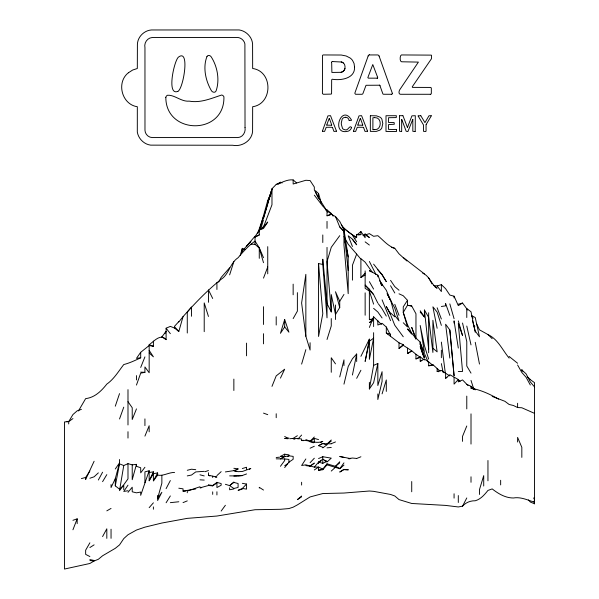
<?xml version="1.0" encoding="UTF-8"?>
<svg xmlns="http://www.w3.org/2000/svg" width="599" height="599" viewBox="0 0 599 599"><rect width="100%" height="100%" fill="white"/><g stroke="black" fill="none" stroke-linecap="round" stroke-linejoin="round"><path stroke-width="0.9" d="M401.689 119.613L401.674 131.368M336.473 131.248L333.935 131.421L332.475 127.46M367.546 131.248L365.008 131.421L363.548 127.46M418.109 115.869L420.783 115.712M431.325 115.862L426.211 124.427M241.547 252.905L242.333 248.338L244.871 249.513M267.251 205.599L267.738 202.851M127.991 463.663L123.753 465.528L119.523 490.678L127.991 478.871L127.991 463.663L132.222 464.839L136.46 464.352L136.46 466.314L140.698 467.752L140.698 472.851L144.928 467.265M373.611 365.397L377.842 363.503L373.611 382.739L369.373 388.968L373.611 365.397L373.611 332.677M369.373 339.124L365.143 361.429L369.373 341.295L373.611 338.136L369.373 359.355L369.373 339.124L360.905 356.33M123.753 489.623L123.753 485.295L119.523 489.173L115.285 485.864L119.523 463.881L119.523 459.523M352.437 375.011L356.667 354.002L352.437 358.726L348.199 366.528L343.968 384.139M339.73 376.936L343.968 359.864L343.968 365.652M344.792 68.825L345.017 67.35A7.839 7.839 0 0 0 344.994 66.377L344.687 64.917A4.38 4.38 0 0 0 343.279 62.947A5.908 5.908 0 0 0 341.505 62.011L332.67 61.57M259.27 231.004L267.738 200.493L271.624 191.59M111.047 484.546L111.047 487.549L115.285 478.706L119.523 462.885L115.285 469.01M136.46 464.352L132.222 479.709L132.222 464.839M136.46 385.067L140.698 373.162L144.928 372.338L144.928 366.94L149.166 372.758L149.166 344.762C153.696 341.55 160.757 333.007 166.103 339.655L166.103 328.2L170.341 326.395L174.571 328.065L178.809 331.502L183.039 316.646C194.915 303.281 207.209 290.425 221.158 279.276C229.185 274.23 229.941 262.946 238.095 257.735C243.172 251.67 248.548 245.672 255.032 241.097L259.27 247.776L263.508 257.712M399.555 115.802L399.533 131.248L401.562 131.495M296.677 182.95L293.151 179.932C287.011 179.191 281.844 182.785 276.206 184.417L271.976 188.775L267.738 203.458L271.976 189.277L267.738 202.08L271.647 191.65M263.508 218.47L267.738 203.742L263.508 217.804M301.619 364.095L305.849 349.651M240.214 255.369L242.333 248.338L242.333 251.58M260.595 229.41L263.508 219.766M382.08 393.865L386.31 379.953L386.31 391.402M284.675 319.522L280.444 333.306L284.675 326.927L284.675 319.522L288.913 332.183L284.675 326.927M327.024 339.491L331.262 325.946L331.262 318.571M229.627 274.874L233.857 261.643M263.508 216.434L257.637 233.617M144.928 482.704L144.928 471.84L149.166 470.754L140.698 495.328L140.698 492.056L136.46 492.835L132.222 491.786L132.222 487.212L127.991 492.333M115.285 406.197L119.523 393.633M269.557 197.677L271.669 191.643M119.523 418.986L123.753 407.163M263.508 226.991L267.738 222.034L263.508 228.466L259.27 230.053L259.27 234.965L255.032 236.687L259.27 230.053L263.508 226.991L271.976 204.768L271.976 188.775M368.175 56.007L354.975 92.74A1.677 1.677 0 0 0 354.9 93.481L355.566 94.275L361.759 94.283A1.22 1.22 0 0 0 362.904 93.609L366.026 85.29L379.309 85.215M322.427 131.076L327.938 115.869L330.513 115.659L336.458 131.099M353.492 131.076L359.003 115.869L361.579 115.659L367.524 131.099M326.747 124.981L329.18 118.452M357.813 124.981L360.246 118.452M263.508 278.116L267.738 266.937M370.339 115.787L370.354 131.376L376.277 131.398L379.796 130.178A6.132 6.132 0 0 0 381.795 128.021L382.806 123.506L381.855 119.141A5.81 5.81 0 0 0 380.253 117.269L376.479 115.839L370.452 115.697M343.968 236.568L348.199 244.22L356.667 254.096L352.437 265.222L352.437 280.16M72.936 529.778L77.174 518.831L72.936 520.306M369.373 327.436L373.611 316.826L381.473 324.508M136.46 408.9L132.222 419.495L132.222 407.747L127.991 401.689M140.698 367.442L144.928 356.884M271.976 386.37L276.206 375.895L284.675 369.194L280.444 378.119M144.928 436.124L149.166 425.739L149.166 431.842M466.778 425.994L462.54 436.342L462.54 441.366M412.756 119.388L407.926 131.525L406.159 131.248L401.824 119.56M89.88 471.054L85.642 477.433L85.642 479.485L94.11 461.252M149.166 470.754L149.166 480.75L153.396 471.817L149.166 472.536M68.705 423.957L68.705 421.374L64.467 421.996L64.467 569.05L89.88 563.487L94.11 560.971L98.348 559.294L102.579 555.775L115.285 548.332L119.523 544.91L123.753 538.613L127.991 534.75L136.46 530.04L144.928 527.15L161.865 523.032L187.277 518.36L216.92 516.038L255.032 509.727L280.444 509.292L288.913 508.566L293.151 507.181L297.381 504.897L310.087 496.945L322.794 493.546L343.968 493.044L369.373 491.015L373.611 491.345L390.548 494.445L394.786 495.972L399.016 499.596L411.723 503.474L445.604 505.406L458.302 506.956L462.54 506.17L466.778 497.956M166.103 488.634L170.341 480.563M356.667 378.321L360.905 370.257M218.613 282.219L221.158 277.434L229.627 267.775M153.396 471.817L153.396 480.862L157.634 472.911L153.396 473.697L149.166 480.75M98.348 480.024L102.579 472.214M102.579 536.577L106.817 528.79L106.817 538.381M78.439 410.981L85.642 398.62C94.807 397.549 101.381 390.99 106.817 384.101C113.915 379.174 118.512 371.35 123.753 364.559C129.826 362.979 135.045 360.456 140.698 357.805L140.698 352.294L149.166 345.541L153.396 346.297L153.396 341.145M262.235 228.474L263.508 226.19M164.83 333.613L166.103 331.359L161.865 336.915M293.151 318.593L297.381 311.128L297.381 292.641M89.88 542.814L85.642 550.204L85.642 554.352L89.88 556.546M364.199 235.617L365.143 233.999L369.373 237.466L366.551 235.804M102.579 481.671L106.817 474.625M339.73 307.527L335.492 291.735L339.73 301.26L339.73 307.527L335.492 314.482L331.262 294.581L331.262 311.937L327.024 303.558L322.794 259.195L322.794 264.451L327.024 317.859L327.024 247.394M166.103 502.763L170.341 495.935M339.73 301.26L343.968 294.423M399.016 293.817L403.254 295.749L407.485 300.309L403.254 306.853L403.254 312.423L407.485 326.957L403.254 322.749M305.849 458.954L301.619 465.513L305.849 464.817L314.325 467.115L318.556 467.063L322.794 469.129L322.794 469.706L318.556 470.282L318.556 467.063L314.325 469.96M206.977 56.486C202.672 67.343 205.599 80.745 211.35 90.584C212.263 92.351 215.093 93.115 216.059 90.988C219.908 79.966 217.43 66.474 211.148 56.778C210.219 55.4 207.92 54.734 206.984 56.486M127.991 485.175L123.753 491.442L127.991 490.746M140.698 352.294L136.46 358.359L140.698 357.805M407.545 127.265L411.917 115.854L415.309 115.704L415.212 131.503M339.73 235.677L331.262 247.305L327.024 261.643L331.262 311.937M221.158 511.059L225.389 505.271M153.396 480.862L157.634 475.127L157.634 472.911M280.444 466.292L284.675 460.549L284.675 458.946L276.206 458.841M322.794 469.706L327.024 464.831L339.73 468.718L343.968 462.877M284.675 467.579L288.913 462.181L293.151 459.291L293.151 456.378L288.913 455.824L284.675 456.663L280.444 456.363L284.675 454.199L288.913 454.836L288.913 455.824L287.505 456.633M178.809 321.955L183.039 316.646M339.73 468.411L335.492 466.321L327.024 463.828L322.794 469.129L318.556 470.282M187.277 312.064L191.515 307.01L191.515 316.272M314.325 467.115L318.556 462.136L322.794 459.208L327.024 461.417L322.794 463.319L318.556 462.136L318.556 463.656M242.333 251.108L255.032 236.186L255.032 244.31L259.27 248.053L263.508 262.691M149.166 507.653L153.396 502.823M297.988 439.074L301.619 435.054M174.571 326.245L178.809 321.611M339.73 461.754L335.492 466.321L339.73 462.885M310.087 462.728L314.325 458.213M356.667 254.096L360.905 259.172L360.905 277.554L365.143 273.114M242.333 489.106L238.095 490.341L242.333 488.47L246.563 484.052L242.333 483.326M278.49 184.2L280.444 182.231L282.136 182.965M318.556 439.614L314.325 438.356L310.087 441.905L310.087 441.261L314.325 436.993M177.813 91.392C183.399 89.064 190.265 47.808 178.36 57.205C174.084 61.001 166.425 95.997 177.813 91.392M323.64 443.702L327.024 444.001L331.262 439.98M216.92 475.591L221.158 471.66M98.348 472.866L94.11 476.797L89.88 478.242M128.456 72.726C116.026 82.28 121.732 104.511 137.328 106.727L137.313 132.094C138.406 138.654 143.992 144.314 150.663 145.138L232.644 145.25C241.667 147.092 251.662 140.975 252.583 131.563L252.658 106.734C272.919 103.799 273.129 71.371 252.658 68.488L252.583 44.026C252.104 36.966 246.137 30.976 239.211 29.95L151.397 29.965C144.007 30.497 137.53 37.033 137.403 44.513L137.321 68.503L132.678 70.023L128.456 72.734M327.024 461.994L331.262 458.153L322.794 456.708L318.556 458.557M331.262 471.061L335.492 467.22M399.016 342.808L399.016 348.453L403.254 344.657L399.016 342.808L386.31 333.074L386.31 327.039L382.08 323.303L377.842 325.01L377.842 320.645M356.667 235.197L360.905 231.566L365.143 237.736L365.143 233.999L363.024 235.527M233.857 481.985L229.627 485.617L225.389 484.291M339.73 468.718L343.968 465.094M301.619 496.039L297.381 499.633L301.619 496.811M462.54 506.17C465.767 502.516 470.395 500.644 475.247 500.771C480.742 499.222 484.509 494.707 487.953 490.431L492.183 488.904C498.368 493.756 505.286 497.941 513.358 497.994C520.643 496.668 527.674 500.09 534.533 502.224M403.254 344.657L403.254 345.338L411.723 350.774L415.961 354.294L415.961 358.913L420.191 356.899L420.191 361.145L424.429 359.101L428.659 361.871L428.659 365.787L432.897 364.686L437.135 368.505L437.135 371.38L441.366 370.414L445.604 373.229L445.604 378.231L449.834 374.719L458.302 379.526L460.122 381.383M236.68 469.968L238.095 468.92L233.857 468.283M310.087 466.232L314.325 463.087L310.087 466.194L305.849 465.603M372.196 320.465L369.373 322.539L372.196 321.094M399.016 348.453L403.254 345.338M208.452 484.905L212.69 485.482L216.92 482.412L221.158 483.558L221.158 485.242L216.92 487.549L216.92 482.277M72.936 418.574L68.705 421.644L72.936 414.545L77.174 410.832L81.404 409.349M322.794 447.865L327.024 444.81L322.794 443.492L318.556 445.671L322.794 447.266M284.675 465.76L287.505 463.746M201.676 487.661L199.984 487.841L208.452 485.504L212.69 485.871L216.92 482.951M407.485 348.124L407.485 353.582L411.723 350.774M249.386 469.354L250.801 468.425L242.333 471.495L238.095 471.668L233.857 470.627L225.389 471.93M89.88 547.553L94.11 544.843M343.968 469.339L339.73 472.042L343.968 469.586L348.199 469.811L343.968 469.586M297.381 435.713L293.151 438.363L289.759 438.738M327.024 444.001L331.262 441.111M360.905 277.554L365.143 274.971M467.714 310.042L462.54 303.042L458.302 305.61L454.072 296.198L449.834 295.067L445.604 288.703L441.366 284.667L437.135 285.948L433.743 285.573M407.485 353.582L411.723 351.111M106.817 510.857L111.047 508.424M276.206 184.514L280.444 182.231L280.444 183.017M280.444 458.939L284.675 456.663L284.675 454.199M445.604 378.231L447.011 377.467M255.032 237.167L259.27 234.965M320.675 442.451L322.794 441.358C315.636 444.331 308.71 439.636 301.619 440.43L301.619 439.015L297.381 438.483L293.151 438.723L294.843 439.127M354.556 238.38L356.667 237.316L356.667 234.396L360.905 234.621L360.905 231.566M318.556 445.671L322.794 443.492M310.087 448.232L314.325 446.248M318.556 462.136L321.094 460.983M377.61 77.264L372.788 64.542L367.966 77.264A1.947 1.947 0 0 0 367.846 77.735L368.445 78.162L377.198 78.162L377.669 77.743A1.752 1.752 0 0 0 377.617 77.264M331.262 443.694L335.492 441.935M183.039 502.606L187.277 500.884M356.667 458.497L360.905 456.775M238.095 468.92L233.857 470.627L236.403 471.615M415.961 358.913L419.345 357.581M188.123 490.798L199.984 486.747M314.325 195.139L322.794 206.131L327.024 210.556L327.024 215.797L331.262 214.195L335.492 216.568L339.73 221.398L343.968 229.664L348.199 256.881L348.199 293.697L343.968 245.051L343.968 229.664M246.563 473.951L242.333 475.486L238.095 475.92M205.06 471.705L208.452 470.514M399.668 115.682L402.857 115.689M157.634 475.127C163.49 476.28 168.708 472.326 174.571 472.439M327.024 215.797L331.262 214.457M365.989 234.703L369.373 233.632L373.611 236.298L377.842 235.684C383.263 240.177 387.867 246.077 394.786 248.33L399.016 253.834L406.886 260.977M377.37 78.14L377.415 78.125A0.913 0.913 0 0 1 377.138 78.162M67.006 421.898L68.705 421.374M242.333 468.53L246.563 467.265L246.563 469.631M81.404 478.601L85.642 477.433M420.191 361.145L421.883 360.688M178.809 488.207L183.039 488.829L183.039 491.12L195.746 488.949M458.302 304.157L462.54 303.042M341.16 72.314L331.891 72.442L331.666 62.521M187.277 470.282L191.515 469.212L195.746 469.691M187.277 475.898L191.515 475.029L195.746 471.922L204.214 471.338M233.857 488.934L229.627 489.765L229.627 487.781M351.269 120.339L349.262 120.466M368.767 289.347L365.143 285.102L369.373 289.205L369.373 319.544L373.611 318.78M170.341 502.658L178.809 501.767M441.366 306.478L445.604 305.857L445.604 303.551L449.834 315.388M358.367 234.973L360.905 234.621M331.576 125.258L326.732 125.146M362.68 125.258L357.798 125.146M288.913 438.026L284.675 438.49L288.067 438.76M276.206 457.524L279.598 457.157M428.659 365.787L431.205 365.517M327.024 447.85L331.262 447.46M215.228 477.148L216.92 477.014L208.452 475.254L208.452 472.746M233.857 476.063L242.333 475.666M458.302 371.477L462.54 371.44L458.302 323.55L462.54 335.515L458.302 320.899M229.627 475.883L237.249 475.913M369.553 54.943L377.505 54.943A1.655 1.655 0 0 1 379.122 56.104M391.559 94.283L383.487 94.253A0.921 0.921 0 0 1 382.813 93.714L379.998 85.799M430.322 94.283L400.372 94.283C398.155 94.095 399.016 90.359 400.154 89.139L418.394 62.101L401.592 61.779C399.533 61.667 399.855 55.205 401.427 54.943L431.273 55.123A0.854 0.854 0 0 1 431.535 55.7L431.542 57.968A1.984 1.984 0 0 1 431.392 58.792L431.287 58.972A7.974 7.974 0 0 1 430.793 59.713L412.254 86.81L412.419 87.342A1.22 1.22 0 0 0 412.771 87.387L430.793 87.439L431.325 88.083L431.332 93.324A1.011 1.011 0 0 1 430.322 94.298M332.25 127.273L326.193 127.288L324.606 131.406L322.389 131.301M363.316 127.273L357.259 127.288L355.619 131.458L353.455 131.301M396.411 129.579L388.519 129.377L388.579 124.547L394.292 124.255L394.135 122.578L388.556 122.458L388.564 117.711L396.246 117.584L396.388 115.727L386.011 115.719L385.988 131.428L396.478 131.518L396.583 129.601M373.851 129.639L373.08 129.639M415.032 131.525L412.838 131.308L412.823 119.418M183.039 491.12L185.585 491.12M374.382 117.584L372.892 117.793L372.892 129.466M327.024 443.762L331.262 443.837M250.801 244.227L255.032 244.31M325.332 209.89L327.024 209.935L331.262 213.424L333.141 216.209M140.698 372.129L144.928 372.338M349.18 120.466L349.03 120.317A3.669 3.669 0 0 0 345.72 117.202M199.984 479.829L204.214 480.091M356.667 458.445L352.437 458.033L348.199 458.632L349.891 458.819M89.88 560.537L94.11 560.971M284.675 458.946L288.913 459.426L288.913 462.735M242.333 488.47L246.563 489.121L246.563 484.052M301.619 440.43L303.311 440.699M415.961 338.877L415.961 313.771L411.723 306.007L407.485 305.273L403.254 312.423L407.485 324.733L411.723 333.254L415.961 338.383L411.723 327.376L415.676 338.974M369.373 319.544L372.765 320.203M437.135 371.38L438.827 371.724M318.556 263.553L322.794 313.719L318.556 336.458L318.556 263.553L322.794 264.451M343.968 457.396L339.73 456.498L350.744 458.624M454.072 377.273L454.072 384.131L458.302 379.526L458.302 381.877L462.54 379.901L466.778 384.296L471.009 386.303L471.009 388.13C480.757 389.942 490.109 394.209 498.54 399.121M89.88 559.541L94.11 560.499M199.984 474.797L204.214 475.928M310.933 442.129L313.472 442.818M324.486 460.698L327.024 461.417M391.394 247.35L394.786 248.33M492.183 396.426L504.89 401.285L509.12 404.467L513.358 405.478L517.596 407.537L521.826 407.762L534.533 413.362M149.166 344.762L153.396 346.297M263.508 413.115L267.738 414.665M119.523 463.881L123.753 465.528M305.849 439.554L310.087 441.261M325.332 209.246L327.024 209.935M471.009 388.13L473.554 389.178M530.295 379.639L534.533 382.664L534.533 503.796L530.295 502.007L528.483 499.955M422.737 273.189C429.595 275.959 431.108 284.345 437.135 288.216L435.016 286.854M280.444 456.363L282.983 457.494M208.452 475.254L209.86 475.95M341.318 224.91C345.294 230.113 350.932 234.157 356.667 237.316M431.235 115.697L428.974 115.772L424.953 122.63L420.82 115.742M471.713 315.658L475.247 317.552L479.477 336.803L475.247 331.045L472.424 320.532M284.675 436.499L287.505 438.056M387.725 333.905L386.31 333.074L390.548 334.107L390.548 336.608M380.492 283.574L382.08 285.693L377.842 275.158L369.373 270.651L370.586 271.706M445.604 373.229L449.834 375.947M263.508 490.049L259.27 487.339L259.27 488.058M492.183 338.682L487.953 334.549L479.477 329.839L476.4 323.415M161.865 336.878L166.103 339.655M415.961 354.294L420.191 357.244M424.429 273.923L403.254 257.503M420.191 356.899L423.725 359.482M365.143 241.876L369.373 245.036M509.12 356.457L517.596 363.256M342.972 227.785L354.93 236.77M428.659 361.871L432.897 365.345L432.897 364.686M360.905 258.626L365.143 262.182L372.196 272.088M471.009 386.303L475.247 389.874M399.016 290.223L394.786 286.636L390.548 280.347M373.611 308.358L377.842 311.989L382.08 317.957M331.262 214.195L327.024 210.556L327.795 212.241M432.897 348.206L437.135 351.868L432.897 320.255L432.897 352.452L428.659 317.335L424.429 310.02L424.429 316.961L420.191 312.124M437.135 368.505L440.16 371.17M521.826 369.995L526.064 373.813L530.295 381.922L534.533 386.917M527.27 376.756L530.295 379.474M149.166 352.976L153.396 356.824L149.166 350.378M390.548 312.918L394.786 316.811M415.961 338.106L420.191 342.044L424.189 357.348M315.531 190.752L318.556 193.589L321.296 203.046M335.492 216.568L339.73 226.916L343.968 231.311L348.199 270.493M466.778 384.296L467.984 385.561M339.73 226.916L343.968 231.364M370.586 291.354L373.611 294.596L377.842 303.124M377.842 269.864L382.08 274.484L386.31 281.65L382.08 274.896L373.611 264.144M178.809 331.502L174.571 326.792L174.571 328.065M411.723 333.875L407.485 328.993L411.723 333.898M473.704 325.414L474.857 326.784M379.429 280.661L382.08 283.956L382.08 285.386M369.373 289.205L373.611 294.596M352.437 239.323L356.667 244.796L352.437 239.166L348.199 235.811L352.437 246.481M166.103 328.2L170.341 333.68M403.254 336.758L394.786 325.257L390.877 315.546M437.135 285.948L441.366 291.563L441.366 284.667M378.373 303.828L382.08 308.799L386.31 316.1M471.54 315.995L473.128 318.144M449.834 330.004L454.072 375.648L449.834 330.004L445.604 324.231L449.834 358.082M360.433 118.452L362.822 125.079M329.368 118.452L331.756 125.079M407.372 127.273L403 115.817M382.08 284.36L386.31 290.26L390.548 300.376L387.164 293.78M335.492 363.87L331.262 357.753L331.262 372.286M420.191 310.754L424.429 316.961M509.12 358.082C502.404 349.988 497.881 339.101 487.953 334.549M327.024 211.17L318.556 197.737L314.325 189.973L314.325 187.023L310.087 180.546L305.849 180.277L293.151 184.005L293.151 179.932M352.437 235.22L356.667 241.839M418.177 116.064L423.343 124.704A1.512 1.512 0 0 1 423.538 125.273L423.523 131.316L425.657 131.518L426.061 131.151L426.061 125.124A1.752 1.752 0 0 1 426.174 124.412M471.009 373.125L466.778 366.011L466.778 341.67L462.54 323.026M522.77 371.298L521.826 369.695L521.826 370.706M390.548 285.73L394.786 292.978M390.548 313.854L386.31 306.561L390.548 314.737M369.373 281.68L373.611 289.085M517.596 364.986L521.826 372.473L526.064 377.235L530.295 384.977M369.373 261.478L376.082 274.686M428.659 277.839L432.051 283.956M387.164 293.667L394.786 308.2L399.016 320.869L394.786 315.508L390.548 299.807M386.31 327.039L390.129 334.384M315.478 191.957L318.556 198.194L318.556 193.589M212.69 298.482L208.452 289.894L208.452 302.308M424.429 353.53L428.307 362.283M420.191 342.838L424.429 352.489L420.191 325.482L424.429 345.675L428.659 359.101M390.548 320.66L382.08 299.837M424.429 356.892L420.191 346.656L423.216 355.484M394.786 304.307L399.016 315.344M437.135 307.781L441.366 319.012M379.1 56.111L392.188 92.845A1.947 1.947 0 0 1 392.308 93.324M533.926 497.776L534.533 499.536M373.611 304.142L369.373 291.062L365.143 288.314L365.143 270.92M471.009 380.417L473.831 389.23M441.366 325.384L437.135 312.109L432.897 306.815L437.135 328.267M208.452 316.452L204.214 302.914L204.214 331.666M305.849 336.256L305.849 274.342L301.619 302.982L305.849 336.256L310.087 350.048L310.087 342.718M420.191 343.691L424.174 357.393M449.834 303.895L454.072 318.698M420.191 342.044L420.191 344.096L423.927 357.259M534.083 498.263L534.533 500.06M420.191 344.096L422.198 352.19M466.778 326.058L471.009 344.897M533.956 501.108L534.533 503.796M345.069 241.869L345.623 244.519M346.357 248.046L348.199 256.881M475.247 332.258L471.009 311.757L466.778 308.545L466.778 317.53M441.366 363.623L443.208 372.69M475.247 342.321L479.477 364.057M351.441 119.935C341.198 102.886 330.251 136.332 348.468 131.076A6.327 6.327 0 0 0 350.55 129.444A5.997 5.997 0 0 0 351.628 127.422C349.195 124.555 348.161 131.802 344.38 129.616A3.482 3.482 0 0 1 342.523 128.426L341.325 124.322A16.877 16.877 0 0 1 341.325 122.81L342.134 119.291A4.096 4.096 0 0 1 342.673 118.512A3.459 3.459 0 0 1 344.343 117.471L345.039 117.352A5.039 5.039 0 0 1 345.705 117.329M458.302 348.079L454.072 320.854L454.072 323.108M441.366 342.104L445.364 373.484M424.429 310.02L428.659 349.067M521.826 457.396L521.826 447.318L517.596 437.42L517.596 442.032M517.596 403.262L517.596 407.305M500.652 480.278L500.652 484.92M487.953 460.504L487.953 480.802M483.715 486.029L483.715 475.636L479.477 489.6L479.477 494.46M471.009 413.872L471.009 444.076M471.009 476.797L471.009 482.292M466.778 396.111L466.778 408.9M458.302 495.553L458.302 502.494M454.072 296.198L454.072 297.935M454.072 493.771L454.072 498.121M441.366 350.183L441.366 357.723M428.659 312.738L428.659 352.766M424.429 359.101L424.429 359.999M411.723 306.007L407.485 305.273L407.485 300.309M411.723 481.536L411.723 491.757M377.842 275.158L377.842 276.79M377.842 363.503L377.842 385.509L382.08 371.694L382.08 381.376L377.842 399.511L377.842 393.955M373.611 316.826L373.611 326.582M369.373 382.319L369.373 388.968M365.143 292.851L365.143 315.224M356.667 354.002L356.667 361.519M335.492 305.003L335.492 319.499M327.024 221.383L327.024 228.339M327.024 463.828L327.024 464.831M322.794 234.965L322.794 242.528M322.794 456.708L322.794 463.319M314.325 438.356L314.325 442.264M301.619 482.24L301.619 485.055M293.151 284.143L293.151 294.79M276.206 316.751L276.206 325.032M276.206 413.744L276.206 417.69M267.738 246.646L267.738 273.84M263.508 306.718L263.508 324.478M263.508 333.703L263.508 343.848M259.27 248.053L259.27 258.341M246.563 343.115L246.563 355.813M233.857 379.1L233.857 390.496M216.92 282.578L216.92 289.489M216.92 491.764L216.92 494.961M212.69 476.212L212.69 477.508M212.69 485.482L212.69 485.871M212.69 491.861L212.69 494.385M208.452 485.078L208.452 485.504M187.277 312.521L187.277 333.014M187.277 490.656L187.277 492.76M161.865 475.396L161.865 483.183L157.634 498.338L161.865 492.296L157.634 500.532L157.634 495.418M153.396 506.904L153.396 509.232M144.928 418.888L144.928 425.619M136.46 375.61L136.46 379.953M127.991 389.635L127.991 424.968M127.991 431.707L127.991 438.071M115.285 478.706L115.285 485.864M111.047 529.216L111.047 538.344M77.174 518.831L77.174 523.661M373.851 129.579A9.472 9.472 0 0 0 377.445 129.107C381.039 127.048 381.249 120.362 377.655 118.235A9.344 9.344 0 0 0 374.382 117.636M368.1 55.984A1.73 1.73 0 0 1 369.531 54.749M392.263 93.332A0.943 0.943 0 0 1 391.596 94.417M379.354 85.065A0.981 0.981 0 0 1 380.036 85.792M331.472 62.513A1.153 1.153 0 0 1 332.677 61.442M344.859 68.848A5.159 5.159 0 0 1 341.153 72.284A5.174 5.174 0 0 0 344.942 68.563M341.22 61.922A6.042 6.042 0 0 1 343.279 62.94M165.833 97.42C165.773 135.149 224.887 135.471 223.914 96.828C223.539 95.892 222.641 95.159 221.637 95.024C211.26 98.393 200.628 103.178 189.232 101.134C181.43 102.002 174.556 94.627 167.443 95.263C166.642 95.683 165.93 96.491 165.833 97.42M245.028 127.58C245.912 132.154 242.647 137.463 237.758 137.56L152.168 137.56C148.432 137.47 145.07 134.109 144.98 130.372L144.958 47.748C143.857 43.031 147.212 37.932 152.071 37.527L238.185 37.512C241.419 38.022 244.272 40.68 244.901 43.907L245.028 127.58M354.563 67.193C355.035 78.619 340.756 80.708 332.25 79.225L331.666 79.809L331.576 93.594A0.943 0.943 0 0 1 331.127 94.11L323.348 94.275L322.419 93.579L322.509 55.34L323.235 54.943L341.28 55.026L346.132 55.977L350.123 57.998A11.591 11.591 0 0 1 352.526 60.402L354.054 63.479L354.563 67.193M250.801 241.502L246.563 246.264L250.801 241.502M233.857 482.442L229.627 485.617L233.857 488.485L238.095 487.444L238.095 483.498L233.857 482.442"/></g></svg>
